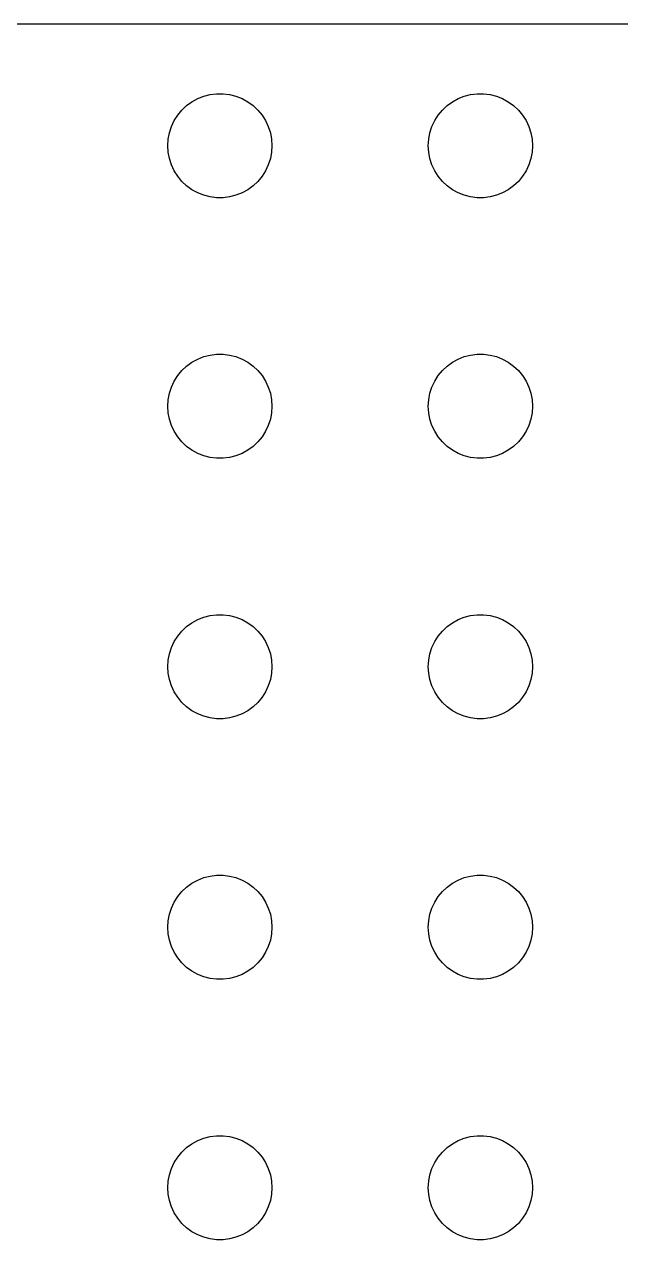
# Model space of a CAD drawing. Header units: metres. Extents: x -71 to 71, y -71 to 71.
# Drawn here: x 16.87 to 34.04, y 36 to 71 of the extents above; entities that cross this region are included whole.
import ezdxf

# ---------------------------------------------------------------- set-up
doc = ezdxf.new("R2010")
doc.units = ezdxf.units.M

msp = doc.modelspace()

# ---------------------------------------------------------------- linework, layer by layer
for p, q in [((68.657, 70.9951), (-68.657, 70.9951)), ((22.0365, 68.9266), (22.2189, 68.9734)), ((22.2189, 68.9734), (22.4058, 68.997)), ((22.4058, 68.997), (22.5942, 68.997)), ((22.5942, 68.997), (22.7811, 68.9734)), ((22.7811, 68.9734), (22.9635, 68.9266)), ((29.5365, 68.9266), (29.7189, 68.9734)), ((29.7189, 68.9734), (29.9058, 68.997)), ((29.9058, 68.997), (30.0942, 68.997)), ((30.0942, 68.997), (30.2811, 68.9734)), ((30.2811, 68.9734), (30.4635, 68.9266)), ((21.4065, 68.5268), (21.5439, 68.6558)), ((21.5439, 68.6558), (21.6963, 68.7665)), ((21.6963, 68.7665), (21.8613, 68.8572)), ((21.8613, 68.8572), (22.0365, 68.9266)), ((22.9635, 68.9266), (23.1387, 68.8572)), ((23.1387, 68.8572), (23.3037, 68.7665)), ((23.3037, 68.7665), (23.4561, 68.6558)), ((23.4561, 68.6558), (23.5934, 68.5268)), ((28.9065, 68.5268), (29.0439, 68.6558)), ((29.0439, 68.6558), (29.1963, 68.7665)), ((29.1963, 68.7665), (29.3613, 68.8572)), ((29.3613, 68.8572), (29.5365, 68.9266)), ((30.4635, 68.9266), (30.6387, 68.8572)), ((30.6387, 68.8572), (30.8037, 68.7665)), ((30.8037, 68.7665), (30.9561, 68.6558)), ((30.9561, 68.6558), (31.0934, 68.5268)), ((21.1855, 68.2226), (21.2865, 68.3817)), ((21.2865, 68.3817), (21.4065, 68.5268)), ((23.5934, 68.5268), (23.7135, 68.3817)), ((23.7135, 68.3817), (23.8145, 68.2226)), ((28.6855, 68.2226), (28.7865, 68.3817)), ((28.7865, 68.3817), (28.9065, 68.5268)), ((31.0934, 68.5268), (31.2135, 68.3817)), ((31.2135, 68.3817), (31.3145, 68.2226)), ((21.0471, 67.873), (21.1053, 68.0522)), ((21.1053, 68.0522), (21.1855, 68.2226)), ((23.8145, 68.2226), (23.8947, 68.0522)), ((23.8947, 68.0522), (23.9529, 67.873)), ((28.5471, 67.873), (28.6053, 68.0522)), ((28.6053, 68.0522), (28.6855, 68.2226)), ((31.3145, 68.2226), (31.3947, 68.0522)), ((31.3947, 68.0522), (31.4529, 67.873)), ((21, 67.5), (21.0118, 67.688)), ((21.0118, 67.688), (21.0471, 67.873)), ((23.9529, 67.873), (23.9882, 67.688)), ((23.9882, 67.688), (24, 67.5)), ((28.5, 67.5), (28.5118, 67.688)), ((28.5118, 67.688), (28.5471, 67.873)), ((31.4529, 67.873), (31.4882, 67.688)), ((31.4882, 67.688), (31.5, 67.5)), ((21.0118, 67.312), (21, 67.5)), ((21.0471, 67.127), (21.0118, 67.312)), ((23.9882, 67.312), (23.9529, 67.127)), ((24, 67.5), (23.9882, 67.312)), ((28.5118, 67.312), (28.5, 67.5)), ((28.5471, 67.127), (28.5118, 67.312)), ((31.4882, 67.312), (31.4529, 67.127)), ((31.5, 67.5), (31.4882, 67.312)), ((21.1053, 66.9478), (21.0471, 67.127)), ((21.1855, 66.7774), (21.1053, 66.9478)), ((23.8947, 66.9478), (23.8145, 66.7774)), ((23.9529, 67.127), (23.8947, 66.9478)), ((28.6053, 66.9478), (28.5471, 67.127)), ((28.6855, 66.7774), (28.6053, 66.9478)), ((31.3947, 66.9478), (31.3145, 66.7774)), ((31.4529, 67.127), (31.3947, 66.9478)), ((21.2865, 66.6183), (21.1855, 66.7774)), ((21.4065, 66.4732), (21.2865, 66.6183)), ((23.7135, 66.6183), (23.5934, 66.4732)), ((23.8145, 66.7774), (23.7135, 66.6183)), ((28.7865, 66.6183), (28.6855, 66.7774)), ((28.9065, 66.4732), (28.7865, 66.6183)), ((31.2135, 66.6183), (31.0934, 66.4732)), ((31.3145, 66.7774), (31.2135, 66.6183)), ((21.5439, 66.3442), (21.4065, 66.4732)), ((21.6963, 66.2335), (21.5439, 66.3442)), ((21.8613, 66.1428), (21.6963, 66.2335)), ((22.0365, 66.0734), (21.8613, 66.1428)), ((23.1387, 66.1428), (22.9635, 66.0734)), ((23.3037, 66.2335), (23.1387, 66.1428)), ((23.4561, 66.3442), (23.3037, 66.2335)), ((23.5934, 66.4732), (23.4561, 66.3442)), ((29.0439, 66.3442), (28.9065, 66.4732)), ((29.1963, 66.2335), (29.0439, 66.3442)), ((29.3613, 66.1428), (29.1963, 66.2335)), ((29.5365, 66.0734), (29.3613, 66.1428)), ((30.6387, 66.1428), (30.4635, 66.0734)), ((30.8037, 66.2335), (30.6387, 66.1428)), ((30.9561, 66.3442), (30.8037, 66.2335)), ((31.0934, 66.4732), (30.9561, 66.3442)), ((22.2189, 66.0266), (22.0365, 66.0734)), ((22.4058, 66.003), (22.2189, 66.0266)), ((22.5942, 66.003), (22.4058, 66.003)), ((22.7811, 66.0266), (22.5942, 66.003)), ((22.9635, 66.0734), (22.7811, 66.0266)), ((29.7189, 66.0266), (29.5365, 66.0734)), ((29.9058, 66.003), (29.7189, 66.0266)), ((30.0942, 66.003), (29.9058, 66.003)), ((30.2811, 66.0266), (30.0942, 66.003)), ((30.4635, 66.0734), (30.2811, 66.0266)), ((21.5439, 61.1558), (21.6963, 61.2665)), ((21.6963, 61.2665), (21.8613, 61.3572)), ((21.8613, 61.3572), (22.0365, 61.4266)), ((22.0365, 61.4266), (22.2189, 61.4734)), ((22.2189, 61.4734), (22.4058, 61.497)), ((22.4058, 61.497), (22.5942, 61.497)), ((22.5942, 61.497), (22.7811, 61.4734)), ((22.7811, 61.4734), (22.9635, 61.4266)), ((22.9635, 61.4266), (23.1387, 61.3572)), ((23.1387, 61.3572), (23.3037, 61.2665)), ((23.3037, 61.2665), (23.4561, 61.1558)), ((29.0439, 61.1558), (29.1963, 61.2665)), ((29.1963, 61.2665), (29.3613, 61.3572)), ((29.3613, 61.3572), (29.5365, 61.4266)), ((29.5365, 61.4266), (29.7189, 61.4734)), ((29.7189, 61.4734), (29.9058, 61.497)), ((29.9058, 61.497), (30.0942, 61.497)), ((30.0942, 61.497), (30.2811, 61.4734)), ((30.2811, 61.4734), (30.4635, 61.4266)), ((30.4635, 61.4266), (30.6387, 61.3572)), ((30.6387, 61.3572), (30.8037, 61.2665)), ((30.8037, 61.2665), (30.9561, 61.1558)), ((21.2865, 60.8817), (21.4065, 61.0268)), ((21.4065, 61.0268), (21.5439, 61.1558)), ((23.4561, 61.1558), (23.5934, 61.0268)), ((23.5934, 61.0268), (23.7135, 60.8817)), ((28.7865, 60.8817), (28.9065, 61.0268)), ((28.9065, 61.0268), (29.0439, 61.1558)), ((30.9561, 61.1558), (31.0934, 61.0268)), ((31.0934, 61.0268), (31.2135, 60.8817)), ((21.0471, 60.373), (21.1053, 60.5522)), ((21.1053, 60.5522), (21.1855, 60.7226)), ((21.1855, 60.7226), (21.2865, 60.8817)), ((23.7135, 60.8817), (23.8145, 60.7226)), ((23.8145, 60.7226), (23.8947, 60.5522)), ((23.8947, 60.5522), (23.9529, 60.373)), ((28.5471, 60.373), (28.6053, 60.5522)), ((28.6053, 60.5522), (28.6855, 60.7226)), ((28.6855, 60.7226), (28.7865, 60.8817)), ((31.2135, 60.8817), (31.3145, 60.7226)), ((31.3145, 60.7226), (31.3947, 60.5522)), ((31.3947, 60.5522), (31.4529, 60.373)), ((21, 60), (21.0118, 60.188)), ((21.0118, 60.188), (21.0471, 60.373)), ((23.9529, 60.373), (23.9882, 60.188)), ((23.9882, 60.188), (24, 60)), ((28.5, 60), (28.5118, 60.188)), ((28.5118, 60.188), (28.5471, 60.373)), ((31.4529, 60.373), (31.4882, 60.188)), ((31.4882, 60.188), (31.5, 60)), ((21.0118, 59.812), (21, 60)), ((24, 60), (23.9882, 59.812)), ((28.5118, 59.812), (28.5, 60)), ((31.5, 60), (31.4882, 59.812)), ((21.0471, 59.627), (21.0118, 59.812)), ((21.1053, 59.4478), (21.0471, 59.627)), ((23.9529, 59.627), (23.8947, 59.4478)), ((23.9882, 59.812), (23.9529, 59.627)), ((28.5471, 59.627), (28.5118, 59.812)), ((28.6053, 59.4478), (28.5471, 59.627)), ((31.4529, 59.627), (31.3947, 59.4478)), ((31.4882, 59.812), (31.4529, 59.627)), ((21.1855, 59.2774), (21.1053, 59.4478)), ((21.2865, 59.1183), (21.1855, 59.2774)), ((23.8145, 59.2774), (23.7135, 59.1183)), ((23.8947, 59.4478), (23.8145, 59.2774)), ((28.6855, 59.2774), (28.6053, 59.4478)), ((28.7865, 59.1183), (28.6855, 59.2774)), ((31.3145, 59.2774), (31.2135, 59.1183)), ((31.3947, 59.4478), (31.3145, 59.2774)), ((21.4065, 58.9732), (21.2865, 59.1183)), ((21.5439, 58.8442), (21.4065, 58.9732)), ((21.6963, 58.7335), (21.5439, 58.8442)), ((23.4561, 58.8442), (23.3037, 58.7335)), ((23.5934, 58.9732), (23.4561, 58.8442)), ((23.7135, 59.1183), (23.5934, 58.9732)), ((28.9065, 58.9732), (28.7865, 59.1183)), ((29.0439, 58.8442), (28.9065, 58.9732)), ((29.1963, 58.7335), (29.0439, 58.8442)), ((30.9561, 58.8442), (30.8037, 58.7335)), ((31.0934, 58.9732), (30.9561, 58.8442)), ((31.2135, 59.1183), (31.0934, 58.9732)), ((21.8613, 58.6428), (21.6963, 58.7335)), ((22.0365, 58.5734), (21.8613, 58.6428)), ((22.2189, 58.5266), (22.0365, 58.5734)), ((22.4058, 58.503), (22.2189, 58.5266)), ((22.5942, 58.503), (22.4058, 58.503)), ((22.7811, 58.5266), (22.5942, 58.503)), ((22.9635, 58.5734), (22.7811, 58.5266)), ((23.1387, 58.6428), (22.9635, 58.5734)), ((23.3037, 58.7335), (23.1387, 58.6428)), ((29.3613, 58.6428), (29.1963, 58.7335)), ((29.5365, 58.5734), (29.3613, 58.6428)), ((29.7189, 58.5266), (29.5365, 58.5734)), ((29.9058, 58.503), (29.7189, 58.5266)), ((30.0942, 58.503), (29.9058, 58.503)), ((30.2811, 58.5266), (30.0942, 58.503)), ((30.4635, 58.5734), (30.2811, 58.5266)), ((30.6387, 58.6428), (30.4635, 58.5734)), ((30.8037, 58.7335), (30.6387, 58.6428)), ((21.8613, 53.8572), (22.0365, 53.9266)), ((22.0365, 53.9266), (22.2189, 53.9734)), ((22.2189, 53.9734), (22.4058, 53.997)), ((22.4058, 53.997), (22.5942, 53.997)), ((22.5942, 53.997), (22.7811, 53.9734)), ((22.7811, 53.9734), (22.9635, 53.9266)), ((22.9635, 53.9266), (23.1387, 53.8572)), ((29.3613, 53.8572), (29.5365, 53.9266)), ((29.5365, 53.9266), (29.7189, 53.9734)), ((29.7189, 53.9734), (29.9058, 53.997)), ((29.9058, 53.997), (30.0942, 53.997)), ((30.0942, 53.997), (30.2811, 53.9734)), ((30.2811, 53.9734), (30.4635, 53.9266)), ((30.4635, 53.9266), (30.6387, 53.8572)), ((21.4065, 53.5268), (21.5439, 53.6558)), ((21.5439, 53.6558), (21.6963, 53.7665)), ((21.6963, 53.7665), (21.8613, 53.8572)), ((23.1387, 53.8572), (23.3037, 53.7665)), ((23.3037, 53.7665), (23.4561, 53.6558)), ((23.4561, 53.6558), (23.5934, 53.5268)), ((28.9065, 53.5268), (29.0439, 53.6558)), ((29.0439, 53.6558), (29.1963, 53.7665)), ((29.1963, 53.7665), (29.3613, 53.8572)), ((30.6387, 53.8572), (30.8037, 53.7665)), ((30.8037, 53.7665), (30.9561, 53.6558)), ((30.9561, 53.6558), (31.0934, 53.5268)), ((21.1053, 53.0522), (21.1855, 53.2226)), ((21.1855, 53.2226), (21.2865, 53.3817)), ((21.2865, 53.3817), (21.4065, 53.5268)), ((23.5934, 53.5268), (23.7135, 53.3817)), ((23.7135, 53.3817), (23.8145, 53.2226)), ((23.8145, 53.2226), (23.8947, 53.0522)), ((28.6053, 53.0522), (28.6855, 53.2226)), ((28.6855, 53.2226), (28.7865, 53.3817)), ((28.7865, 53.3817), (28.9065, 53.5268)), ((31.0934, 53.5268), (31.2135, 53.3817)), ((31.2135, 53.3817), (31.3145, 53.2226)), ((31.3145, 53.2226), (31.3947, 53.0522)), ((21.0118, 52.688), (21.0471, 52.873)), ((21.0471, 52.873), (21.1053, 53.0522)), ((23.8947, 53.0522), (23.9529, 52.873)), ((23.9529, 52.873), (23.9882, 52.688)), ((28.5118, 52.688), (28.5471, 52.873)), ((28.5471, 52.873), (28.6053, 53.0522)), ((31.3947, 53.0522), (31.4529, 52.873)), ((31.4529, 52.873), (31.4882, 52.688)), ((21, 52.5), (21.0118, 52.688)), ((21.0118, 52.312), (21, 52.5)), ((23.9882, 52.688), (24, 52.5)), ((24, 52.5), (23.9882, 52.312)), ((28.5, 52.5), (28.5118, 52.688)), ((28.5118, 52.312), (28.5, 52.5)), ((31.4882, 52.688), (31.5, 52.5)), ((31.5, 52.5), (31.4882, 52.312)), ((21.0471, 52.127), (21.0118, 52.312)), ((23.9882, 52.312), (23.9529, 52.127)), ((28.5471, 52.127), (28.5118, 52.312)), ((31.4882, 52.312), (31.4529, 52.127)), ((21.1053, 51.9478), (21.0471, 52.127)), ((21.1855, 51.7774), (21.1053, 51.9478)), ((23.8947, 51.9478), (23.8145, 51.7774)), ((23.9529, 52.127), (23.8947, 51.9478)), ((28.6053, 51.9478), (28.5471, 52.127)), ((28.6855, 51.7774), (28.6053, 51.9478)), ((31.3947, 51.9478), (31.3145, 51.7774)), ((31.4529, 52.127), (31.3947, 51.9478)), ((21.2865, 51.6183), (21.1855, 51.7774)), ((21.4065, 51.4732), (21.2865, 51.6183)), ((21.5439, 51.3442), (21.4065, 51.4732)), ((23.5934, 51.4732), (23.4561, 51.3442)), ((23.7135, 51.6183), (23.5934, 51.4732)), ((23.8145, 51.7774), (23.7135, 51.6183)), ((28.7865, 51.6183), (28.6855, 51.7774)), ((28.9065, 51.4732), (28.7865, 51.6183)), ((29.0439, 51.3442), (28.9065, 51.4732)), ((31.0934, 51.4732), (30.9561, 51.3442)), ((31.2135, 51.6183), (31.0934, 51.4732)), ((31.3145, 51.7774), (31.2135, 51.6183)), ((21.6963, 51.2335), (21.5439, 51.3442)), ((21.8613, 51.1428), (21.6963, 51.2335)), ((22.0365, 51.0734), (21.8613, 51.1428)), ((23.1387, 51.1428), (22.9635, 51.0734)), ((23.3037, 51.2335), (23.1387, 51.1428)), ((23.4561, 51.3442), (23.3037, 51.2335)), ((29.1963, 51.2335), (29.0439, 51.3442)), ((29.3613, 51.1428), (29.1963, 51.2335)), ((29.5365, 51.0734), (29.3613, 51.1428)), ((30.6387, 51.1428), (30.4635, 51.0734)), ((30.8037, 51.2335), (30.6387, 51.1428)), ((30.9561, 51.3442), (30.8037, 51.2335)), ((22.2189, 51.0266), (22.0365, 51.0734)), ((22.4058, 51.003), (22.2189, 51.0266)), ((22.5942, 51.003), (22.4058, 51.003)), ((22.7811, 51.0266), (22.5942, 51.003)), ((22.9635, 51.0734), (22.7811, 51.0266)), ((29.7189, 51.0266), (29.5365, 51.0734)), ((29.9058, 51.003), (29.7189, 51.0266)), ((30.0942, 51.003), (29.9058, 51.003)), ((30.2811, 51.0266), (30.0942, 51.003)), ((30.4635, 51.0734), (30.2811, 51.0266)), ((21.5439, 46.1558), (21.6963, 46.2665)), ((21.6963, 46.2665), (21.8613, 46.3572)), ((21.8613, 46.3572), (22.0365, 46.4266)), ((22.0365, 46.4266), (22.2189, 46.4734)), ((22.2189, 46.4734), (22.4058, 46.497)), ((22.4058, 46.497), (22.5942, 46.497)), ((22.5942, 46.497), (22.7811, 46.4734)), ((22.7811, 46.4734), (22.9635, 46.4266)), ((22.9635, 46.4266), (23.1387, 46.3572)), ((23.1387, 46.3572), (23.3037, 46.2665)), ((23.3037, 46.2665), (23.4561, 46.1558)), ((29.0439, 46.1558), (29.1963, 46.2665)), ((29.1963, 46.2665), (29.3613, 46.3572)), ((29.3613, 46.3572), (29.5365, 46.4266)), ((29.5365, 46.4266), (29.7189, 46.4734)), ((29.7189, 46.4734), (29.9058, 46.497)), ((29.9058, 46.497), (30.0942, 46.497)), ((30.0942, 46.497), (30.2811, 46.4734)), ((30.2811, 46.4734), (30.4635, 46.4266)), ((30.4635, 46.4266), (30.6387, 46.3572)), ((30.6387, 46.3572), (30.8037, 46.2665)), ((30.8037, 46.2665), (30.9561, 46.1558)), ((21.1855, 45.7226), (21.2865, 45.8817)), ((21.2865, 45.8817), (21.4065, 46.0268)), ((21.4065, 46.0268), (21.5439, 46.1558)), ((23.4561, 46.1558), (23.5934, 46.0268)), ((23.5934, 46.0268), (23.7135, 45.8817)), ((23.7135, 45.8817), (23.8145, 45.7226)), ((28.6855, 45.7226), (28.7865, 45.8817)), ((28.7865, 45.8817), (28.9065, 46.0268)), ((28.9065, 46.0268), (29.0439, 46.1558)), ((30.9561, 46.1558), (31.0934, 46.0268)), ((31.0934, 46.0268), (31.2135, 45.8817)), ((31.2135, 45.8817), (31.3145, 45.7226)), ((21.0471, 45.373), (21.1053, 45.5522)), ((21.1053, 45.5522), (21.1855, 45.7226)), ((23.8145, 45.7226), (23.8947, 45.5522)), ((23.8947, 45.5522), (23.9529, 45.373)), ((28.5471, 45.373), (28.6053, 45.5522)), ((28.6053, 45.5522), (28.6855, 45.7226)), ((31.3145, 45.7226), (31.3947, 45.5522)), ((31.3947, 45.5522), (31.4529, 45.373)), ((21, 45), (21.0118, 45.188)), ((21.0118, 45.188), (21.0471, 45.373)), ((23.9529, 45.373), (23.9882, 45.188)), ((23.9882, 45.188), (24, 45)), ((28.5, 45), (28.5118, 45.188)), ((28.5118, 45.188), (28.5471, 45.373)), ((31.4529, 45.373), (31.4882, 45.188)), ((31.4882, 45.188), (31.5, 45)), ((21.0118, 44.812), (21, 45)), ((21.0471, 44.627), (21.0118, 44.812)), ((23.9882, 44.812), (23.9529, 44.627)), ((24, 45), (23.9882, 44.812)), ((28.5118, 44.812), (28.5, 45)), ((28.5471, 44.627), (28.5118, 44.812)), ((31.4882, 44.812), (31.4529, 44.627)), ((31.5, 45), (31.4882, 44.812)), ((21.1053, 44.4478), (21.0471, 44.627)), ((21.1855, 44.2774), (21.1053, 44.4478)), ((23.8947, 44.4478), (23.8145, 44.2774)), ((23.9529, 44.627), (23.8947, 44.4478)), ((28.6053, 44.4478), (28.5471, 44.627)), ((28.6855, 44.2774), (28.6053, 44.4478)), ((31.3947, 44.4478), (31.3145, 44.2774)), ((31.4529, 44.627), (31.3947, 44.4478)), ((21.2865, 44.1183), (21.1855, 44.2774)), ((21.4065, 43.9732), (21.2865, 44.1183)), ((23.7135, 44.1183), (23.5934, 43.9732)), ((23.8145, 44.2774), (23.7135, 44.1183)), ((28.7865, 44.1183), (28.6855, 44.2774)), ((28.9065, 43.9732), (28.7865, 44.1183)), ((31.2135, 44.1183), (31.0934, 43.9732)), ((31.3145, 44.2774), (31.2135, 44.1183)), ((21.5439, 43.8442), (21.4065, 43.9732)), ((21.6963, 43.7335), (21.5439, 43.8442)), ((23.4561, 43.8442), (23.3037, 43.7335)), ((23.5934, 43.9732), (23.4561, 43.8442)), ((29.0439, 43.8442), (28.9065, 43.9732)), ((29.1963, 43.7335), (29.0439, 43.8442)), ((30.9561, 43.8442), (30.8037, 43.7335)), ((31.0934, 43.9732), (30.9561, 43.8442)), ((21.8613, 43.6428), (21.6963, 43.7335)), ((22.0365, 43.5734), (21.8613, 43.6428)), ((22.2189, 43.5266), (22.0365, 43.5734)), ((22.4058, 43.503), (22.2189, 43.5266)), ((22.5942, 43.503), (22.4058, 43.503)), ((22.7811, 43.5266), (22.5942, 43.503)), ((22.9635, 43.5734), (22.7811, 43.5266)), ((23.1387, 43.6428), (22.9635, 43.5734)), ((23.3037, 43.7335), (23.1387, 43.6428)), ((29.3613, 43.6428), (29.1963, 43.7335)), ((29.5365, 43.5734), (29.3613, 43.6428)), ((29.7189, 43.5266), (29.5365, 43.5734)), ((29.9058, 43.503), (29.7189, 43.5266)), ((30.0942, 43.503), (29.9058, 43.503)), ((30.2811, 43.5266), (30.0942, 43.503)), ((30.4635, 43.5734), (30.2811, 43.5266)), ((30.6387, 43.6428), (30.4635, 43.5734)), ((30.8037, 43.7335), (30.6387, 43.6428)), ((21.6963, 38.7665), (21.8613, 38.8572)), ((21.8613, 38.8572), (22.0365, 38.9266)), ((22.0365, 38.9266), (22.2189, 38.9734)), ((22.2189, 38.9734), (22.4058, 38.997)), ((22.4058, 38.997), (22.5942, 38.997)), ((22.5942, 38.997), (22.7811, 38.9734)), ((22.7811, 38.9734), (22.9635, 38.9266)), ((22.9635, 38.9266), (23.1387, 38.8572)), ((23.1387, 38.8572), (23.3037, 38.7665)), ((29.1963, 38.7665), (29.3613, 38.8572)), ((29.3613, 38.8572), (29.5365, 38.9266)), ((29.5365, 38.9266), (29.7189, 38.9734)), ((29.7189, 38.9734), (29.9058, 38.997)), ((29.9058, 38.997), (30.0942, 38.997)), ((30.0942, 38.997), (30.2811, 38.9734)), ((30.2811, 38.9734), (30.4635, 38.9266)), ((30.4635, 38.9266), (30.6387, 38.8572)), ((30.6387, 38.8572), (30.8037, 38.7665)), ((21.2865, 38.3817), (21.4065, 38.5268)), ((21.4065, 38.5268), (21.5439, 38.6558)), ((21.5439, 38.6558), (21.6963, 38.7665)), ((23.3037, 38.7665), (23.4561, 38.6558)), ((23.4561, 38.6558), (23.5934, 38.5268)), ((23.5934, 38.5268), (23.7135, 38.3817)), ((28.7865, 38.3817), (28.9065, 38.5268)), ((28.9065, 38.5268), (29.0439, 38.6558)), ((29.0439, 38.6558), (29.1963, 38.7665)), ((30.8037, 38.7665), (30.9561, 38.6558)), ((30.9561, 38.6558), (31.0934, 38.5268)), ((31.0934, 38.5268), (31.2135, 38.3817)), ((21.1053, 38.0522), (21.1855, 38.2226)), ((21.1855, 38.2226), (21.2865, 38.3817)), ((23.7135, 38.3817), (23.8145, 38.2226)), ((23.8145, 38.2226), (23.8947, 38.0522)), ((28.6053, 38.0522), (28.6855, 38.2226)), ((28.6855, 38.2226), (28.7865, 38.3817)), ((31.2135, 38.3817), (31.3145, 38.2226)), ((31.3145, 38.2226), (31.3947, 38.0522)), ((21.0118, 37.688), (21.0471, 37.873)), ((21.0471, 37.873), (21.1053, 38.0522)), ((23.8947, 38.0522), (23.9529, 37.873)), ((23.9529, 37.873), (23.9882, 37.688)), ((28.5118, 37.688), (28.5471, 37.873)), ((28.5471, 37.873), (28.6053, 38.0522)), ((31.3947, 38.0522), (31.4529, 37.873)), ((31.4529, 37.873), (31.4882, 37.688)), ((21, 37.5), (21.0118, 37.688)), ((21.0118, 37.312), (21, 37.5)), ((23.9882, 37.688), (24, 37.5)), ((24, 37.5), (23.9882, 37.312)), ((28.5, 37.5), (28.5118, 37.688)), ((28.5118, 37.312), (28.5, 37.5)), ((31.4882, 37.688), (31.5, 37.5)), ((31.5, 37.5), (31.4882, 37.312)), ((21.0471, 37.127), (21.0118, 37.312)), ((21.1053, 36.9478), (21.0471, 37.127)), ((23.9529, 37.127), (23.8947, 36.9478)), ((23.9882, 37.312), (23.9529, 37.127)), ((28.5471, 37.127), (28.5118, 37.312)), ((28.6053, 36.9478), (28.5471, 37.127)), ((31.4529, 37.127), (31.3947, 36.9478)), ((31.4882, 37.312), (31.4529, 37.127)), ((21.1855, 36.7774), (21.1053, 36.9478)), ((21.2865, 36.6183), (21.1855, 36.7774)), ((23.8145, 36.7774), (23.7135, 36.6183)), ((23.8947, 36.9478), (23.8145, 36.7774)), ((28.6855, 36.7774), (28.6053, 36.9478)), ((28.7865, 36.6183), (28.6855, 36.7774)), ((31.3145, 36.7774), (31.2135, 36.6183)), ((31.3947, 36.9478), (31.3145, 36.7774)), ((21.4065, 36.4732), (21.2865, 36.6183)), ((21.5439, 36.3442), (21.4065, 36.4732)), ((23.5934, 36.4732), (23.4561, 36.3442)), ((23.7135, 36.6183), (23.5934, 36.4732)), ((28.9065, 36.4732), (28.7865, 36.6183)), ((29.0439, 36.3442), (28.9065, 36.4732)), ((31.0934, 36.4732), (30.9561, 36.3442)), ((31.2135, 36.6183), (31.0934, 36.4732)), ((21.6963, 36.2335), (21.5439, 36.3442)), ((21.8613, 36.1428), (21.6963, 36.2335)), ((22.0365, 36.0734), (21.8613, 36.1428)), ((22.2189, 36.0266), (22.0365, 36.0734)), ((22.9635, 36.0734), (22.7811, 36.0266)), ((23.1387, 36.1428), (22.9635, 36.0734)), ((23.3037, 36.2335), (23.1387, 36.1428)), ((23.4561, 36.3442), (23.3037, 36.2335)), ((29.1963, 36.2335), (29.0439, 36.3442)), ((29.3613, 36.1428), (29.1963, 36.2335)), ((29.5365, 36.0734), (29.3613, 36.1428)), ((29.7189, 36.0266), (29.5365, 36.0734)), ((30.4635, 36.0734), (30.2811, 36.0266)), ((30.6387, 36.1428), (30.4635, 36.0734)), ((30.8037, 36.2335), (30.6387, 36.1428)), ((30.9561, 36.3442), (30.8037, 36.2335)), ((22.4058, 36.003), (22.2189, 36.0266)), ((22.5942, 36.003), (22.4058, 36.003)), ((22.7811, 36.0266), (22.5942, 36.003)), ((29.9058, 36.003), (29.7189, 36.0266)), ((30.0942, 36.003), (29.9058, 36.003)), ((30.2811, 36.0266), (30.0942, 36.003))]:
    msp.add_line(p, q)

doc.saveas('drawing.dxf')
